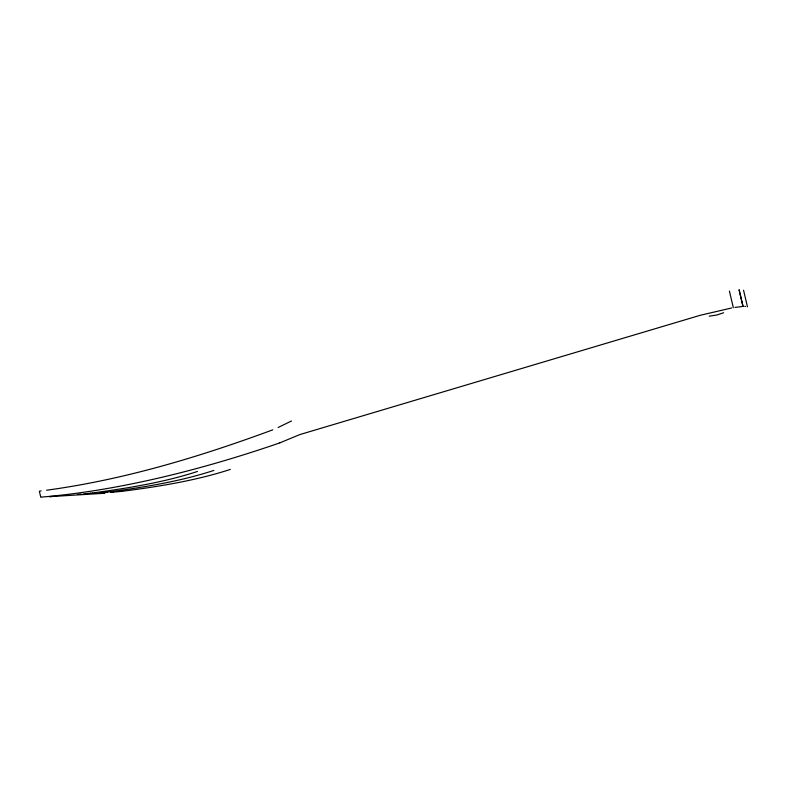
<?xml version="1.0" encoding="UTF-8"?>
<svg xmlns="http://www.w3.org/2000/svg" width="787" height="787" viewBox="0 0 787 787"><rect width="100%" height="100%" fill="white"/><g stroke="black" fill="none" stroke-linecap="round" stroke-linejoin="round"><path stroke-width="1.18" d="M197.458 471.443C164.758 482.224 127.376 488.304 92.453 492.967M213.867 470.419C180.095 481.506 142.831 487.458 107.15 492.16M230.335 469.416C196.081 480.591 158.364 486.661 122.182 491.304M723.617 312.754L716.701 315.046L709.215 316.158M291.515 420.966L278.116 427.498M279.867 442.845L299.857 434.572L700.41 315.243L731.713 307.963M279.739 442.904C205.968 468.354 121.67 490.399 41.377 497.099M272.833 429.82C199.593 456.873 124.159 479.696 46.6 490.212M40.088 491.068L41.131 490.921M734.93 307.432L741.816 306.566M92.089 493.006L90.78 493.164M90.594 493.183L83.147 493.961M107.002 492.17L104.317 492.465M52.227 496.4L49.453 496.676L104.917 493.252L101.434 493.36M122.133 491.304L115.856 491.944M104.12 492.485L100.943 492.81M100.766 492.829L99.556 492.947M114.892 492.032L113.318 492.17M81.268 494.128L77.628 494.393M97.824 493.105L96.85 493.193M96.722 493.203L94.125 493.38M113.308 492.18L110.524 492.367M744.777 306.418L745.623 306.438M743.548 290.226L747.463 306.812M729.411 291.101L733.336 307.687M39.35 491.226L40.757 497.177M739.111 289.882L743.036 306.477L739.111 289.882"/></g></svg>
